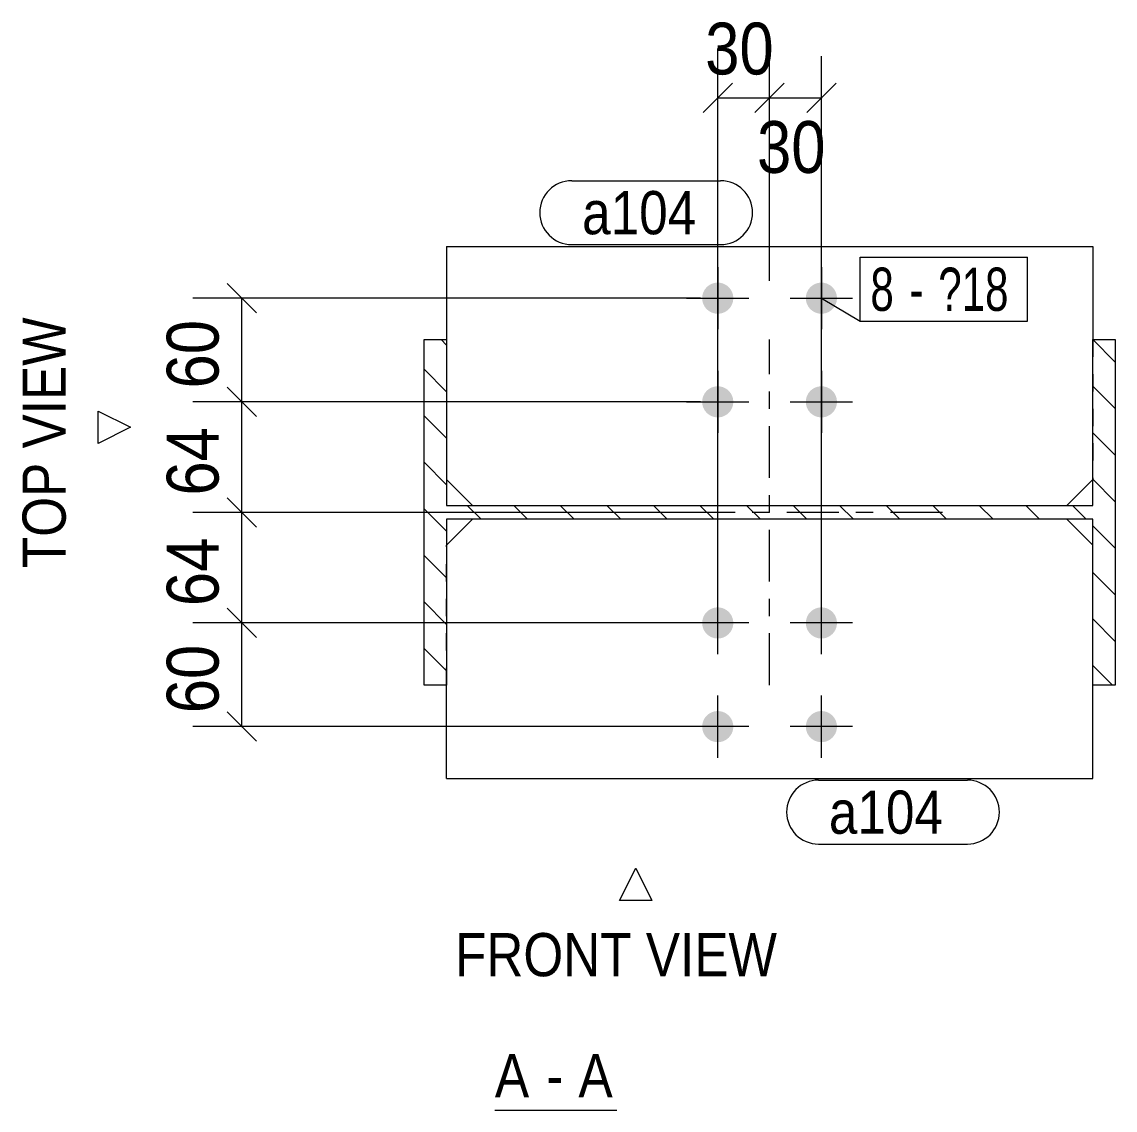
# Model space of a CAD drawing. Header units: millimetres. Extents: x 2 to 579, y 1 to 405.
# Drawn here: x 371.1 to 434.4, y 191.1 to 254.1 of the extents above; entities that cross this region are included whole.
import ezdxf

# ---------------------------------------------------------------- set-up
doc = ezdxf.new("R2010")
doc.units = ezdxf.units.MM
for name, pattern in [('XKITLINE00', [0]), ('XKITLINE01', [4, 1, -1, 1, -1]), ('XKITLINE03', [6, 3, -1, 1, -1])]:
    doc.linetypes.add(name, pattern=pattern)
for name, color, linetype, lineweight in [('Bolt', 3, 'Continuous', 0), ('BoltMark', 7, 'Continuous', 0), ('Dimensions', 7, 'Continuous', 0), ('OtherObjectType', 7, 'Continuous', 0), ('Part', 2, 'Continuous', 0), ('PartMark', 7, 'Continuous', 0)]:
    doc.layers.add(name, color=color, linetype=linetype, lineweight=lineweight)
doc.styles.add('ARIAL', font='ARIAL.TTF')
doc.styles.add('ARIAL_NARROW', font='ARIALN.TTF')

# ---------------------------------------------------------------- blocks, each defined once
blk = doc.blocks.new('*A1')
at = {"layer": 'Part', "color": 7, "linetype": 'XKITLINE00', "lineweight": 0}
for p, q in [((395.717, 235.376), (395.4, 235.694)), ((434.417, 234.394), (433.117, 235.694)), ((395.717, 232.682), (394.417, 233.982)), ((434.417, 231.699), (433.117, 232.999)), ((395.717, 229.988), (394.417, 231.288)), ((434.417, 229.005), (433.117, 230.305)), ((395.717, 227.294), (394.417, 228.594)), ((434.417, 226.311), (433.117, 227.611)), ((395.717, 224.6), (394.417, 225.9)), ((397.717, 225.294), (396.917, 226.094)), ((400.411, 225.294), (399.611, 226.094)), ((403.105, 225.294), (402.305, 226.094)), ((405.8, 225.294), (405, 226.094)), ((408.494, 225.294), (407.694, 226.094)), ((411.188, 225.294), (410.388, 226.094)), ((413.882, 225.294), (413.082, 226.094)), ((416.576, 225.294), (415.776, 226.094)), ((419.27, 225.294), (418.47, 226.094)), ((421.964, 225.294), (421.164, 226.094)), ((424.658, 225.294), (423.858, 226.094)), ((427.352, 225.294), (426.552, 226.094)), ((430.046, 225.294), (429.246, 226.094)), ((432.74, 225.294), (431.94, 226.094)), ((434.417, 223.617), (433.117, 224.917)), ((395.717, 221.906), (394.417, 223.206)), ((434.417, 220.923), (433.117, 222.223)), ((395.717, 219.212), (394.417, 220.512)), ((434.417, 218.229), (433.117, 219.529)), ((395.717, 216.518), (394.417, 217.818)), ((434.258, 215.694), (433.117, 216.835))]:
    blk.add_line(p, q, dxfattribs=at)
blk = doc.blocks.new('*A50')
at = {"layer": 'Bolt'}
for points in [[(412.316, 238.049), (412.312, 238.005), (412.307, 237.961), (412.299, 237.918), (412.29, 237.875), (412.278, 237.832), (412.264, 237.79), (412.248, 237.749), (412.23, 237.709), (412.21, 237.669), (412.189, 237.631), (412.165, 237.594), (412.139, 237.557), (412.112, 237.523), (412.083, 237.489), (412.053, 237.457), (412.021, 237.427), (411.988, 237.398), (411.953, 237.371), (411.917, 237.345), (411.879, 237.322), (411.841, 237.3), (411.801, 237.28), (411.761, 237.262), (411.72, 237.246), (411.678, 237.232), (411.635, 237.22), (411.592, 237.211), (411.549, 237.203), (411.505, 237.198), (411.461, 237.195), (411.417, 237.194), (411.372, 237.195), (411.328, 237.198), (411.285, 237.203), (411.241, 237.211), (411.198, 237.22), (411.155, 237.232), (411.113, 237.246), (411.072, 237.262), (411.032, 237.28), (410.992, 237.3), (410.954, 237.322), (410.917, 237.345), (410.88, 237.371), (410.846, 237.398), (410.812, 237.427), (410.78, 237.457), (410.75, 237.489), (410.721, 237.523), (410.694, 237.557), (410.668, 237.594), (410.645, 237.631), (410.623, 237.669), (410.603, 237.709), (410.585, 237.749), (410.569, 237.79), (410.555, 237.832), (410.544, 237.875), (410.534, 237.918), (410.526, 237.961), (410.521, 238.005), (410.518, 238.049), (410.517, 238.094), (410.518, 238.138), (410.521, 238.182), (410.526, 238.226), (410.534, 238.269), (410.544, 238.312), (410.555, 238.355), (410.569, 238.397), (410.585, 238.438), (410.603, 238.478), (410.623, 238.518), (410.645, 238.556), (410.668, 238.594), (410.694, 238.63), (410.721, 238.664), (410.75, 238.698), (410.78, 238.73), (410.812, 238.76), (410.846, 238.789), (410.88, 238.816), (410.917, 238.842), (410.954, 238.865), (410.992, 238.887), (411.032, 238.907), (411.072, 238.925), (411.113, 238.941), (411.155, 238.955), (411.198, 238.967), (411.241, 238.976), (411.285, 238.984), (411.328, 238.989), (411.372, 238.992), (411.417, 238.994), (411.461, 238.992), (411.505, 238.989), (411.549, 238.984), (411.592, 238.976), (411.635, 238.967), (411.678, 238.955), (411.72, 238.941), (411.761, 238.925), (411.801, 238.907), (411.841, 238.887), (411.879, 238.865), (411.917, 238.842), (411.953, 238.816), (411.988, 238.789), (412.021, 238.76), (412.053, 238.73), (412.083, 238.698), (412.112, 238.664), (412.139, 238.63), (412.165, 238.594), (412.189, 238.556), (412.21, 238.518), (412.23, 238.478), (412.248, 238.438), (412.264, 238.397), (412.278, 238.355), (412.29, 238.312), (412.299, 238.269), (412.307, 238.226), (412.312, 238.182), (412.316, 238.138), (412.317, 238.094)], [(418.316, 238.049), (418.312, 238.005), (418.307, 237.961), (418.299, 237.918), (418.29, 237.875), (418.278, 237.832), (418.264, 237.79), (418.248, 237.749), (418.23, 237.709), (418.21, 237.669), (418.189, 237.631), (418.165, 237.594), (418.139, 237.557), (418.112, 237.523), (418.083, 237.489), (418.053, 237.457), (418.021, 237.427), (417.988, 237.398), (417.953, 237.371), (417.917, 237.345), (417.879, 237.322), (417.841, 237.3), (417.801, 237.28), (417.761, 237.262), (417.72, 237.246), (417.678, 237.232), (417.635, 237.22), (417.592, 237.211), (417.549, 237.203), (417.505, 237.198), (417.461, 237.195), (417.417, 237.194), (417.372, 237.195), (417.328, 237.198), (417.285, 237.203), (417.241, 237.211), (417.198, 237.22), (417.155, 237.232), (417.113, 237.246), (417.072, 237.262), (417.032, 237.28), (416.992, 237.3), (416.954, 237.322), (416.917, 237.345), (416.88, 237.371), (416.846, 237.398), (416.812, 237.427), (416.78, 237.457), (416.75, 237.489), (416.721, 237.523), (416.694, 237.557), (416.668, 237.594), (416.645, 237.631), (416.623, 237.669), (416.603, 237.709), (416.585, 237.749), (416.569, 237.79), (416.555, 237.832), (416.544, 237.875), (416.534, 237.918), (416.526, 237.961), (416.521, 238.005), (416.518, 238.049), (416.517, 238.094), (416.518, 238.138), (416.521, 238.182), (416.526, 238.226), (416.534, 238.269), (416.544, 238.312), (416.555, 238.355), (416.569, 238.397), (416.585, 238.438), (416.603, 238.478), (416.623, 238.518), (416.645, 238.556), (416.668, 238.594), (416.694, 238.63), (416.721, 238.664), (416.75, 238.698), (416.78, 238.73), (416.812, 238.76), (416.846, 238.789), (416.88, 238.816), (416.917, 238.842), (416.954, 238.865), (416.992, 238.887), (417.032, 238.907), (417.072, 238.925), (417.113, 238.941), (417.155, 238.955), (417.198, 238.967), (417.241, 238.976), (417.285, 238.984), (417.328, 238.989), (417.372, 238.992), (417.417, 238.994), (417.461, 238.992), (417.505, 238.989), (417.549, 238.984), (417.592, 238.976), (417.635, 238.967), (417.678, 238.955), (417.72, 238.941), (417.761, 238.925), (417.801, 238.907), (417.841, 238.887), (417.879, 238.865), (417.917, 238.842), (417.953, 238.816), (417.988, 238.789), (418.021, 238.76), (418.053, 238.73), (418.083, 238.698), (418.112, 238.664), (418.139, 238.63), (418.165, 238.594), (418.189, 238.556), (418.21, 238.518), (418.23, 238.478), (418.248, 238.438), (418.264, 238.397), (418.278, 238.355), (418.29, 238.312), (418.299, 238.269), (418.307, 238.226), (418.312, 238.182), (418.316, 238.138), (418.317, 238.094)], [(412.316, 232.049), (412.312, 232.005), (412.307, 231.961), (412.299, 231.918), (412.29, 231.875), (412.278, 231.832), (412.264, 231.79), (412.248, 231.749), (412.23, 231.709), (412.21, 231.669), (412.189, 231.631), (412.165, 231.594), (412.139, 231.557), (412.112, 231.523), (412.083, 231.489), (412.053, 231.457), (412.021, 231.427), (411.988, 231.398), (411.953, 231.371), (411.917, 231.345), (411.879, 231.322), (411.841, 231.3), (411.801, 231.28), (411.761, 231.262), (411.72, 231.246), (411.678, 231.232), (411.635, 231.22), (411.592, 231.211), (411.549, 231.203), (411.505, 231.198), (411.461, 231.195), (411.417, 231.194), (411.372, 231.195), (411.328, 231.198), (411.285, 231.203), (411.241, 231.211), (411.198, 231.22), (411.155, 231.232), (411.113, 231.246), (411.072, 231.262), (411.032, 231.28), (410.992, 231.3), (410.954, 231.322), (410.917, 231.345), (410.88, 231.371), (410.846, 231.398), (410.812, 231.427), (410.78, 231.457), (410.75, 231.489), (410.721, 231.523), (410.694, 231.557), (410.668, 231.594), (410.645, 231.631), (410.623, 231.669), (410.603, 231.709), (410.585, 231.749), (410.569, 231.79), (410.555, 231.832), (410.544, 231.875), (410.534, 231.918), (410.526, 231.961), (410.521, 232.005), (410.518, 232.049), (410.517, 232.094), (410.518, 232.138), (410.521, 232.182), (410.526, 232.226), (410.534, 232.269), (410.544, 232.312), (410.555, 232.355), (410.569, 232.397), (410.585, 232.438), (410.603, 232.478), (410.623, 232.518), (410.645, 232.556), (410.668, 232.594), (410.694, 232.63), (410.721, 232.664), (410.75, 232.698), (410.78, 232.73), (410.812, 232.76), (410.846, 232.789), (410.88, 232.816), (410.917, 232.842), (410.954, 232.865), (410.992, 232.887), (411.032, 232.907), (411.072, 232.925), (411.113, 232.941), (411.155, 232.955), (411.198, 232.967), (411.241, 232.976), (411.285, 232.984), (411.328, 232.989), (411.372, 232.992), (411.417, 232.994), (411.461, 232.992), (411.505, 232.989), (411.549, 232.984), (411.592, 232.976), (411.635, 232.967), (411.678, 232.955), (411.72, 232.941), (411.761, 232.925), (411.801, 232.907), (411.841, 232.887), (411.879, 232.865), (411.917, 232.842), (411.953, 232.816), (411.988, 232.789), (412.021, 232.76), (412.053, 232.73), (412.083, 232.698), (412.112, 232.664), (412.139, 232.63), (412.165, 232.594), (412.189, 232.556), (412.21, 232.518), (412.23, 232.478), (412.248, 232.438), (412.264, 232.397), (412.278, 232.355), (412.29, 232.312), (412.299, 232.269), (412.307, 232.226), (412.312, 232.182), (412.316, 232.138), (412.317, 232.094)], [(418.316, 232.049), (418.312, 232.005), (418.307, 231.961), (418.299, 231.918), (418.29, 231.875), (418.278, 231.832), (418.264, 231.79), (418.248, 231.749), (418.23, 231.709), (418.21, 231.669), (418.189, 231.631), (418.165, 231.594), (418.139, 231.557), (418.112, 231.523), (418.083, 231.489), (418.053, 231.457), (418.021, 231.427), (417.988, 231.398), (417.953, 231.371), (417.917, 231.345), (417.879, 231.322), (417.841, 231.3), (417.801, 231.28), (417.761, 231.262), (417.72, 231.246), (417.678, 231.232), (417.635, 231.22), (417.592, 231.211), (417.549, 231.203), (417.505, 231.198), (417.461, 231.195), (417.417, 231.194), (417.372, 231.195), (417.328, 231.198), (417.285, 231.203), (417.241, 231.211), (417.198, 231.22), (417.155, 231.232), (417.113, 231.246), (417.072, 231.262), (417.032, 231.28), (416.992, 231.3), (416.954, 231.322), (416.917, 231.345), (416.88, 231.371), (416.846, 231.398), (416.812, 231.427), (416.78, 231.457), (416.75, 231.489), (416.721, 231.523), (416.694, 231.557), (416.668, 231.594), (416.645, 231.631), (416.623, 231.669), (416.603, 231.709), (416.585, 231.749), (416.569, 231.79), (416.555, 231.832), (416.544, 231.875), (416.534, 231.918), (416.526, 231.961), (416.521, 232.005), (416.518, 232.049), (416.517, 232.094), (416.518, 232.138), (416.521, 232.182), (416.526, 232.226), (416.534, 232.269), (416.544, 232.312), (416.555, 232.355), (416.569, 232.397), (416.585, 232.438), (416.603, 232.478), (416.623, 232.518), (416.645, 232.556), (416.668, 232.594), (416.694, 232.63), (416.721, 232.664), (416.75, 232.698), (416.78, 232.73), (416.812, 232.76), (416.846, 232.789), (416.88, 232.816), (416.917, 232.842), (416.954, 232.865), (416.992, 232.887), (417.032, 232.907), (417.072, 232.925), (417.113, 232.941), (417.155, 232.955), (417.198, 232.967), (417.241, 232.976), (417.285, 232.984), (417.328, 232.989), (417.372, 232.992), (417.417, 232.994), (417.461, 232.992), (417.505, 232.989), (417.549, 232.984), (417.592, 232.976), (417.635, 232.967), (417.678, 232.955), (417.72, 232.941), (417.761, 232.925), (417.801, 232.907), (417.841, 232.887), (417.879, 232.865), (417.917, 232.842), (417.953, 232.816), (417.988, 232.789), (418.021, 232.76), (418.053, 232.73), (418.083, 232.698), (418.112, 232.664), (418.139, 232.63), (418.165, 232.594), (418.189, 232.556), (418.21, 232.518), (418.23, 232.478), (418.248, 232.438), (418.264, 232.397), (418.278, 232.355), (418.29, 232.312), (418.299, 232.269), (418.307, 232.226), (418.312, 232.182), (418.316, 232.138), (418.317, 232.094)]]:
    blk.add_hatch(color=3, dxfattribs=at).paths.add_polyline_path(points, flags=17)
at = {"layer": 'Bolt', "color": 3, "linetype": 'XKITLINE00', "lineweight": 0}
for p, q in [((411.417, 239.894), (411.417, 236.294)), ((417.417, 239.894), (417.417, 236.294)), ((409.617, 238.094), (413.217, 238.094)), ((415.617, 238.094), (419.217, 238.094)), ((411.417, 233.894), (411.417, 230.294)), ((417.417, 233.894), (417.417, 230.294)), ((409.617, 232.094), (413.217, 232.094)), ((415.617, 232.094), (419.217, 232.094))]:
    blk.add_line(p, q, dxfattribs=at)
blk = doc.blocks.new('*A51')
at = {"layer": 'Bolt'}
for points in [[(410.518, 219.338), (410.521, 219.382), (410.526, 219.426), (410.534, 219.469), (410.544, 219.512), (410.555, 219.555), (410.569, 219.597), (410.585, 219.638), (410.603, 219.678), (410.623, 219.718), (410.645, 219.756), (410.668, 219.794), (410.694, 219.83), (410.721, 219.864), (410.75, 219.898), (410.78, 219.93), (410.812, 219.96), (410.846, 219.989), (410.88, 220.016), (410.917, 220.042), (410.954, 220.065), (410.992, 220.087), (411.032, 220.107), (411.072, 220.125), (411.113, 220.141), (411.155, 220.155), (411.198, 220.167), (411.241, 220.176), (411.285, 220.184), (411.328, 220.189), (411.372, 220.192), (411.417, 220.194), (411.461, 220.192), (411.505, 220.189), (411.549, 220.184), (411.592, 220.176), (411.635, 220.167), (411.678, 220.155), (411.72, 220.141), (411.761, 220.125), (411.801, 220.107), (411.841, 220.087), (411.879, 220.065), (411.917, 220.042), (411.953, 220.016), (411.988, 219.989), (412.021, 219.96), (412.053, 219.93), (412.083, 219.898), (412.112, 219.864), (412.139, 219.83), (412.165, 219.794), (412.189, 219.756), (412.21, 219.718), (412.23, 219.678), (412.248, 219.638), (412.264, 219.597), (412.278, 219.555), (412.29, 219.512), (412.299, 219.469), (412.307, 219.426), (412.312, 219.382), (412.316, 219.338), (412.317, 219.294), (412.316, 219.249), (412.312, 219.205), (412.307, 219.161), (412.299, 219.118), (412.29, 219.075), (412.278, 219.032), (412.264, 218.99), (412.248, 218.949), (412.23, 218.909), (412.21, 218.869), (412.189, 218.831), (412.165, 218.794), (412.139, 218.757), (412.112, 218.723), (412.083, 218.689), (412.053, 218.657), (412.021, 218.627), (411.988, 218.598), (411.953, 218.571), (411.917, 218.545), (411.879, 218.522), (411.841, 218.5), (411.801, 218.48), (411.761, 218.462), (411.72, 218.446), (411.678, 218.432), (411.635, 218.42), (411.592, 218.411), (411.549, 218.403), (411.505, 218.398), (411.461, 218.395), (411.417, 218.394), (411.372, 218.395), (411.328, 218.398), (411.285, 218.403), (411.241, 218.411), (411.198, 218.42), (411.155, 218.432), (411.113, 218.446), (411.072, 218.462), (411.032, 218.48), (410.992, 218.5), (410.954, 218.522), (410.917, 218.545), (410.88, 218.571), (410.846, 218.598), (410.812, 218.627), (410.78, 218.657), (410.75, 218.689), (410.721, 218.723), (410.694, 218.757), (410.668, 218.794), (410.645, 218.831), (410.623, 218.869), (410.603, 218.909), (410.585, 218.949), (410.569, 218.99), (410.555, 219.032), (410.544, 219.075), (410.534, 219.118), (410.526, 219.161), (410.521, 219.205), (410.518, 219.249), (410.517, 219.294)], [(416.518, 219.338), (416.521, 219.382), (416.526, 219.426), (416.534, 219.469), (416.544, 219.512), (416.555, 219.555), (416.569, 219.597), (416.585, 219.638), (416.603, 219.678), (416.623, 219.718), (416.645, 219.756), (416.668, 219.794), (416.694, 219.83), (416.721, 219.864), (416.75, 219.898), (416.78, 219.93), (416.812, 219.96), (416.846, 219.989), (416.88, 220.016), (416.917, 220.042), (416.954, 220.065), (416.992, 220.087), (417.032, 220.107), (417.072, 220.125), (417.113, 220.141), (417.155, 220.155), (417.198, 220.167), (417.241, 220.176), (417.285, 220.184), (417.328, 220.189), (417.372, 220.192), (417.417, 220.194), (417.461, 220.192), (417.505, 220.189), (417.549, 220.184), (417.592, 220.176), (417.635, 220.167), (417.678, 220.155), (417.72, 220.141), (417.761, 220.125), (417.801, 220.107), (417.841, 220.087), (417.879, 220.065), (417.917, 220.042), (417.953, 220.016), (417.988, 219.989), (418.021, 219.96), (418.053, 219.93), (418.083, 219.898), (418.112, 219.864), (418.139, 219.83), (418.165, 219.794), (418.189, 219.756), (418.21, 219.718), (418.23, 219.678), (418.248, 219.638), (418.264, 219.597), (418.278, 219.555), (418.29, 219.512), (418.299, 219.469), (418.307, 219.426), (418.312, 219.382), (418.316, 219.338), (418.317, 219.294), (418.316, 219.249), (418.312, 219.205), (418.307, 219.161), (418.299, 219.118), (418.29, 219.075), (418.278, 219.032), (418.264, 218.99), (418.248, 218.949), (418.23, 218.909), (418.21, 218.869), (418.189, 218.831), (418.165, 218.794), (418.139, 218.757), (418.112, 218.723), (418.083, 218.689), (418.053, 218.657), (418.021, 218.627), (417.988, 218.598), (417.953, 218.571), (417.917, 218.545), (417.879, 218.522), (417.841, 218.5), (417.801, 218.48), (417.761, 218.462), (417.72, 218.446), (417.678, 218.432), (417.635, 218.42), (417.592, 218.411), (417.549, 218.403), (417.505, 218.398), (417.461, 218.395), (417.417, 218.394), (417.372, 218.395), (417.328, 218.398), (417.285, 218.403), (417.241, 218.411), (417.198, 218.42), (417.155, 218.432), (417.113, 218.446), (417.072, 218.462), (417.032, 218.48), (416.992, 218.5), (416.954, 218.522), (416.917, 218.545), (416.88, 218.571), (416.846, 218.598), (416.812, 218.627), (416.78, 218.657), (416.75, 218.689), (416.721, 218.723), (416.694, 218.757), (416.668, 218.794), (416.645, 218.831), (416.623, 218.869), (416.603, 218.909), (416.585, 218.949), (416.569, 218.99), (416.555, 219.032), (416.544, 219.075), (416.534, 219.118), (416.526, 219.161), (416.521, 219.205), (416.518, 219.249), (416.517, 219.294)], [(410.518, 213.338), (410.521, 213.382), (410.526, 213.426), (410.534, 213.469), (410.544, 213.512), (410.555, 213.555), (410.569, 213.597), (410.585, 213.638), (410.603, 213.678), (410.623, 213.718), (410.645, 213.756), (410.668, 213.794), (410.694, 213.83), (410.721, 213.864), (410.75, 213.898), (410.78, 213.93), (410.812, 213.96), (410.846, 213.989), (410.88, 214.016), (410.917, 214.042), (410.954, 214.065), (410.992, 214.087), (411.032, 214.107), (411.072, 214.125), (411.113, 214.141), (411.155, 214.155), (411.198, 214.167), (411.241, 214.176), (411.285, 214.184), (411.328, 214.189), (411.372, 214.192), (411.417, 214.194), (411.461, 214.192), (411.505, 214.189), (411.549, 214.184), (411.592, 214.176), (411.635, 214.167), (411.678, 214.155), (411.72, 214.141), (411.761, 214.125), (411.801, 214.107), (411.841, 214.087), (411.879, 214.065), (411.917, 214.042), (411.953, 214.016), (411.988, 213.989), (412.021, 213.96), (412.053, 213.93), (412.083, 213.898), (412.112, 213.864), (412.139, 213.83), (412.165, 213.794), (412.189, 213.756), (412.21, 213.718), (412.23, 213.678), (412.248, 213.638), (412.264, 213.597), (412.278, 213.555), (412.29, 213.512), (412.299, 213.469), (412.307, 213.426), (412.312, 213.382), (412.316, 213.338), (412.317, 213.294), (412.316, 213.249), (412.312, 213.205), (412.307, 213.161), (412.299, 213.118), (412.29, 213.075), (412.278, 213.032), (412.264, 212.99), (412.248, 212.949), (412.23, 212.909), (412.21, 212.869), (412.189, 212.831), (412.165, 212.794), (412.139, 212.757), (412.112, 212.723), (412.083, 212.689), (412.053, 212.657), (412.021, 212.627), (411.988, 212.598), (411.953, 212.571), (411.917, 212.545), (411.879, 212.522), (411.841, 212.5), (411.801, 212.48), (411.761, 212.462), (411.72, 212.446), (411.678, 212.432), (411.635, 212.42), (411.592, 212.411), (411.549, 212.403), (411.505, 212.398), (411.461, 212.395), (411.417, 212.394), (411.372, 212.395), (411.328, 212.398), (411.285, 212.403), (411.241, 212.411), (411.198, 212.42), (411.155, 212.432), (411.113, 212.446), (411.072, 212.462), (411.032, 212.48), (410.992, 212.5), (410.954, 212.522), (410.917, 212.545), (410.88, 212.571), (410.846, 212.598), (410.812, 212.627), (410.78, 212.657), (410.75, 212.689), (410.721, 212.723), (410.694, 212.757), (410.668, 212.794), (410.645, 212.831), (410.623, 212.869), (410.603, 212.909), (410.585, 212.949), (410.569, 212.99), (410.555, 213.032), (410.544, 213.075), (410.534, 213.118), (410.526, 213.161), (410.521, 213.205), (410.518, 213.249), (410.517, 213.294)], [(416.518, 213.338), (416.521, 213.382), (416.526, 213.426), (416.534, 213.469), (416.544, 213.512), (416.555, 213.555), (416.569, 213.597), (416.585, 213.638), (416.603, 213.678), (416.623, 213.718), (416.645, 213.756), (416.668, 213.794), (416.694, 213.83), (416.721, 213.864), (416.75, 213.898), (416.78, 213.93), (416.812, 213.96), (416.846, 213.989), (416.88, 214.016), (416.917, 214.042), (416.954, 214.065), (416.992, 214.087), (417.032, 214.107), (417.072, 214.125), (417.113, 214.141), (417.155, 214.155), (417.198, 214.167), (417.241, 214.176), (417.285, 214.184), (417.328, 214.189), (417.372, 214.192), (417.417, 214.194), (417.461, 214.192), (417.505, 214.189), (417.549, 214.184), (417.592, 214.176), (417.635, 214.167), (417.678, 214.155), (417.72, 214.141), (417.761, 214.125), (417.801, 214.107), (417.841, 214.087), (417.879, 214.065), (417.917, 214.042), (417.953, 214.016), (417.988, 213.989), (418.021, 213.96), (418.053, 213.93), (418.083, 213.898), (418.112, 213.864), (418.139, 213.83), (418.165, 213.794), (418.189, 213.756), (418.21, 213.718), (418.23, 213.678), (418.248, 213.638), (418.264, 213.597), (418.278, 213.555), (418.29, 213.512), (418.299, 213.469), (418.307, 213.426), (418.312, 213.382), (418.316, 213.338), (418.317, 213.294), (418.316, 213.249), (418.312, 213.205), (418.307, 213.161), (418.299, 213.118), (418.29, 213.075), (418.278, 213.032), (418.264, 212.99), (418.248, 212.949), (418.23, 212.909), (418.21, 212.869), (418.189, 212.831), (418.165, 212.794), (418.139, 212.757), (418.112, 212.723), (418.083, 212.689), (418.053, 212.657), (418.021, 212.627), (417.988, 212.598), (417.953, 212.571), (417.917, 212.545), (417.879, 212.522), (417.841, 212.5), (417.801, 212.48), (417.761, 212.462), (417.72, 212.446), (417.678, 212.432), (417.635, 212.42), (417.592, 212.411), (417.549, 212.403), (417.505, 212.398), (417.461, 212.395), (417.417, 212.394), (417.372, 212.395), (417.328, 212.398), (417.285, 212.403), (417.241, 212.411), (417.198, 212.42), (417.155, 212.432), (417.113, 212.446), (417.072, 212.462), (417.032, 212.48), (416.992, 212.5), (416.954, 212.522), (416.917, 212.545), (416.88, 212.571), (416.846, 212.598), (416.812, 212.627), (416.78, 212.657), (416.75, 212.689), (416.721, 212.723), (416.694, 212.757), (416.668, 212.794), (416.645, 212.831), (416.623, 212.869), (416.603, 212.909), (416.585, 212.949), (416.569, 212.99), (416.555, 213.032), (416.544, 213.075), (416.534, 213.118), (416.526, 213.161), (416.521, 213.205), (416.518, 213.249), (416.517, 213.294)]]:
    blk.add_hatch(color=3, dxfattribs=at).paths.add_polyline_path(points, flags=17)
at = {"layer": 'Bolt', "color": 3, "linetype": 'XKITLINE00', "lineweight": 0}
for p, q in [((411.417, 217.494), (411.417, 221.094)), ((417.417, 217.494), (417.417, 221.094)), ((413.217, 219.294), (409.617, 219.294)), ((419.217, 219.294), (415.617, 219.294)), ((411.417, 211.494), (411.417, 215.094)), ((417.417, 211.494), (417.417, 215.094)), ((413.217, 213.294), (409.617, 213.294)), ((419.217, 213.294), (415.617, 213.294))]:
    blk.add_line(p, q, dxfattribs=at)
blk = doc.blocks.new('*A52')
at = {"layer": 'Part', "color": 2, "linetype": 'XKITLINE00', "lineweight": 0}
for p, q in [((394.417, 215.694), (394.417, 235.694)), ((394.417, 235.694), (395.717, 235.694)), ((395.717, 235.694), (395.717, 226.094)), ((433.117, 235.694), (434.417, 235.694)), ((433.117, 226.094), (433.117, 235.694)), ((434.417, 235.694), (434.417, 215.694)), ((395.717, 226.094), (433.117, 226.094)), ((433.117, 225.294), (395.717, 225.294)), ((395.717, 225.294), (395.717, 215.694)), ((433.117, 215.694), (433.117, 225.294)), ((395.717, 215.694), (394.417, 215.694)), ((434.417, 215.694), (433.117, 215.694))]:
    blk.add_line(p, q, dxfattribs=at)
at = {"layer": 'Part', "color": 7, "linetype": 'XKITLINE03', "lineweight": 0}
for p, q in [((414.417, 215.694), (414.417, 235.694)), ((424.417, 225.694), (404.417, 225.694))]:
    blk.add_line(p, q, dxfattribs=at)
blk = doc.blocks.new('*A53')
at = {"layer": 'Part', "color": 2, "linetype": 'XKITLINE00', "lineweight": 0}
for p, q in [((395.717, 241.094), (395.717, 235.694)), ((395.717, 241.094), (433.117, 241.094)), ((433.117, 241.094), (433.117, 235.694)), ((395.717, 227.594), (397.217, 226.094)), ((433.117, 227.594), (431.617, 226.094))]:
    blk.add_line(p, q, dxfattribs=at)
at = {"layer": 'Part', "color": 7, "linetype": 'XKITLINE01', "lineweight": 0}
for p, q in [((395.717, 235.694), (395.717, 227.594)), ((433.117, 235.694), (433.117, 227.594)), ((397.217, 226.094), (431.617, 226.094))]:
    blk.add_line(p, q, dxfattribs=at)
blk = doc.blocks.new('*A54')
at = {"layer": 'Part', "color": 2, "linetype": 'XKITLINE00', "lineweight": 0}
for p, q in [((397.217, 225.294), (395.717, 223.794)), ((433.117, 223.794), (431.617, 225.294)), ((395.717, 210.294), (395.717, 215.694)), ((433.117, 210.294), (433.117, 215.694)), ((395.717, 210.294), (433.117, 210.294))]:
    blk.add_line(p, q, dxfattribs=at)
at = {"layer": 'Part', "color": 7, "linetype": 'XKITLINE01', "lineweight": 0}
for p, q in [((431.617, 225.294), (397.217, 225.294)), ((395.717, 215.694), (395.717, 223.794)), ((433.117, 215.694), (433.117, 223.794))]:
    blk.add_line(p, q, dxfattribs=at)
blk = doc.blocks.new('*A154')
at = {"layer": 'Dimensions', "color": 7, "linetype": 'XKITLINE00', "lineweight": 0}
for p, q in [((383.03, 220.142), (384.728, 218.445)), ((410.417, 219.294), (381.029, 219.294)), ((383.879, 213.294), (383.879, 219.294)), ((383.03, 214.142), (384.728, 212.445)), ((410.417, 213.294), (381.029, 213.294))]:
    blk.add_line(p, q, dxfattribs=at)
at = {"layer": 'Dimensions', "color": 3}
for p in [(383.879, 219.294), (383.879, 213.294)]:
    blk.add_point(p, dxfattribs=at)
at = {"layer": 'Dimensions', "color": 3, "style": 'ARIAL', "width": 0.85}
blk.add_text('60', height=3, rotation=90.00021, dxfattribs=at).set_placement((382.529, 214.068))
blk = doc.blocks.new('*A155')
at = {"layer": 'Dimensions', "color": 7, "linetype": 'XKITLINE00', "lineweight": 0}
for p, q in [((383.03, 226.542), (384.728, 224.845)), ((410.417, 225.694), (381.029, 225.694)), ((383.879, 219.294), (383.879, 225.694)), ((383.03, 220.142), (384.728, 218.445)), ((410.417, 219.294), (381.029, 219.294))]:
    blk.add_line(p, q, dxfattribs=at)
at = {"layer": 'Dimensions', "color": 3}
for p in [(383.879, 225.694), (383.879, 219.294)]:
    blk.add_point(p, dxfattribs=at)
at = {"layer": 'Dimensions', "color": 3, "style": 'ARIAL', "width": 0.85}
blk.add_text('64', height=3, rotation=90.00021, dxfattribs=at).set_placement((382.529, 220.268))
blk = doc.blocks.new('*A156')
at = {"layer": 'Dimensions', "color": 7, "linetype": 'XKITLINE00', "lineweight": 0}
for p, q in [((383.03, 232.942), (384.728, 231.245)), ((410.417, 232.094), (381.029, 232.094)), ((383.879, 225.694), (383.879, 232.094)), ((383.03, 226.542), (384.728, 224.845)), ((410.417, 225.694), (381.029, 225.694))]:
    blk.add_line(p, q, dxfattribs=at)
at = {"layer": 'Dimensions', "color": 3}
for p in [(383.879, 232.094), (383.879, 225.694)]:
    blk.add_point(p, dxfattribs=at)
at = {"layer": 'Dimensions', "color": 3, "style": 'ARIAL', "width": 0.85}
blk.add_text('64', height=3, rotation=90.00021, dxfattribs=at).set_placement((382.529, 226.668))
blk = doc.blocks.new('*A157')
at = {"layer": 'Dimensions', "color": 7, "linetype": 'XKITLINE00', "lineweight": 0}
for p, q in [((383.03, 238.942), (384.728, 237.245)), ((410.417, 238.094), (381.029, 238.094)), ((383.879, 232.094), (383.879, 238.094)), ((383.03, 232.942), (384.728, 231.245)), ((410.417, 232.094), (381.029, 232.094))]:
    blk.add_line(p, q, dxfattribs=at)
at = {"layer": 'Dimensions', "color": 3}
for p in [(383.879, 238.094), (383.879, 232.094)]:
    blk.add_point(p, dxfattribs=at)
at = {"layer": 'Dimensions', "color": 3, "style": 'ARIAL', "width": 0.85}
blk.add_text('60', height=3, rotation=90.00021, dxfattribs=at).set_placement((382.529, 232.868))
blk = doc.blocks.new('*A158')
at = {"layer": 'Dimensions', "color": 7, "linetype": 'XKITLINE00', "lineweight": 0}
for p, q in [((411.417, 220.294), (411.417, 252.544)), ((414.417, 239.094), (414.417, 252.544)), ((412.265, 250.542), (410.568, 248.845)), ((415.265, 250.542), (413.568, 248.845)), ((411.417, 249.694), (414.417, 249.694))]:
    blk.add_line(p, q, dxfattribs=at)
at = {"layer": 'Dimensions', "color": 3}
for p in [(411.417, 249.694), (414.417, 249.694)]:
    blk.add_point(p, dxfattribs=at)
at = {"layer": 'Dimensions', "color": 3, "style": 'ARIAL', "width": 0.85}
blk.add_text('30', height=3, dxfattribs=at).set_placement((410.692, 251.044))
blk = doc.blocks.new('*A159')
at = {"layer": 'Dimensions', "color": 7, "linetype": 'XKITLINE00', "lineweight": 0}
for p, q in [((414.417, 239.094), (414.417, 252.094)), ((417.417, 220.294), (417.417, 252.094)), ((415.265, 250.542), (413.568, 248.845)), ((418.265, 250.542), (416.568, 248.845)), ((414.417, 249.694), (417.417, 249.694))]:
    blk.add_line(p, q, dxfattribs=at)
at = {"layer": 'Dimensions', "color": 3}
for p in [(414.417, 249.694), (417.417, 249.694)]:
    blk.add_point(p, dxfattribs=at)
at = {"layer": 'Dimensions', "color": 3, "style": 'ARIAL', "width": 0.85}
blk.add_text('30', height=3, dxfattribs=at).set_placement((413.692, 245.344))
blk = doc.blocks.new('*A160')
at = {"layer": 'BoltMark', "color": 7, "linetype": 'XKITLINE00', "lineweight": 0}
for p, q in [((419.653, 240.461), (429.341, 240.461)), ((419.653, 236.761), (419.653, 240.461)), ((429.341, 236.761), (429.341, 240.461)), ((417.417, 238.094), (419.653, 236.761)), ((419.653, 236.761), (429.341, 236.761))]:
    blk.add_line(p, q, dxfattribs=at)
at = {"layer": 'BoltMark', "color": 3, "style": 'ARIAL_NARROW', "width": 0.85}
for s, p in [('8', (420.253, 237.361)), ('?18', (424.182, 237.361)), ('-', (422.522, 237.361))]:
    blk.add_text(s, height=2.5, dxfattribs=at).set_placement(p)
blk = doc.blocks.new('*A161')
at = {"layer": 'PartMark', "color": 7, "linetype": 'XKITLINE00', "lineweight": 0}
for p, q in [((417.25, 210.194), (425.867, 210.194)), ((417.25, 206.494), (425.867, 206.494))]:
    blk.add_line(p, q, dxfattribs=at)
for centre, start, end in [((417.25, 208.344), 90, 270), ((425.867, 208.344), 270, 90)]:
    blk.add_arc(centre, 1.85, start, end, dxfattribs=at)
at = {"layer": 'PartMark', "color": 3, "style": 'ARIAL', "width": 0.85}
blk.add_text('a104', height=2.5, dxfattribs=at).set_placement((417.85, 207.094))
blk = doc.blocks.new('*A162')
at = {"layer": 'PartMark', "color": 7, "linetype": 'XKITLINE00', "lineweight": 0}
for p, q in [((402.967, 244.894), (411.584, 244.894)), ((402.967, 241.194), (411.584, 241.194))]:
    blk.add_line(p, q, dxfattribs=at)
for centre, start, end in [((402.967, 243.044), 90, 270), ((411.584, 243.044), 270, 90)]:
    blk.add_arc(centre, 1.85, start, end, dxfattribs=at)
at = {"layer": 'PartMark', "color": 3, "style": 'ARIAL', "width": 0.85}
blk.add_text('a104', height=2.5, dxfattribs=at).set_placement((403.567, 241.794))
blk = doc.blocks.new('*A163')
at = {"layer": 'OtherObjectType', "color": 7, "linetype": 'XKITLINE00', "lineweight": 0}
for p, q in [((375.554, 229.681), (375.554, 231.556)), ((375.554, 231.556), (377.429, 230.619)), ((377.429, 230.619), (375.554, 229.681)), ((377.429, 230.619), (377.429, 230.619)), ((405.735, 203.219), (406.673, 205.094)), ((406.673, 205.094), (407.61, 203.219)), ((406.673, 205.094), (406.673, 205.094)), ((407.61, 203.219), (405.735, 203.219)), ((398.519, 191.094), (405.577, 191.094))]:
    blk.add_line(p, q, dxfattribs=at)
at = {"layer": 'OtherObjectType', "color": 7, "style": 'ARIAL', "width": 0.85}
blk.add_text('TOP VIEW', height=2.5, rotation=90, dxfattribs=at).set_placement((373.679, 222.468))
for s, p in [('FRONT VIEW', (396.209, 198.844)), ('A', (398.519, 191.844)), ('A', (403.353, 191.844)), ('-', (401.493, 191.844))]:
    blk.add_text(s, height=2.5, dxfattribs=at).set_placement(p)

msp = doc.modelspace()

# ---------------------------------------------------------------- block references
at = {"lineweight": 0}
for name in ['*A158', '*A159', '*A162', '*A53', '*A160', '*A50', '*A157', '*A1', '*A52', '*A156', '*A155', '*A54', '*A51', '*A154', '*A161']:
    msp.add_blockref(name, (0, 0), dxfattribs=at)
at = {"layer": 'OtherObjectType', "lineweight": 0}
msp.add_blockref('*A163', (0, 0), dxfattribs=at)

doc.saveas('drawing.dxf')
